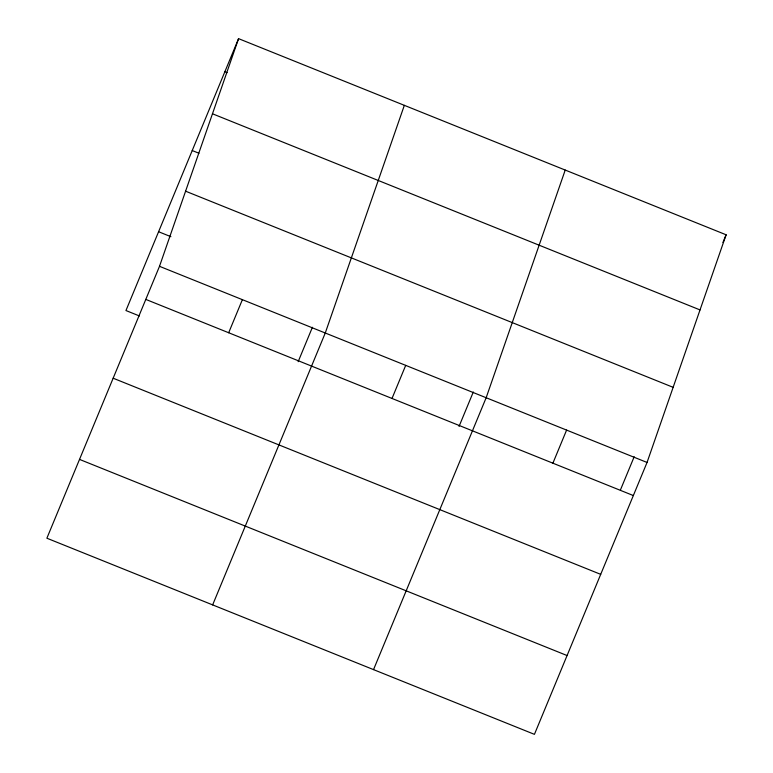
<?xml version="1.0" encoding="UTF-8"?>
<svg xmlns="http://www.w3.org/2000/svg" width="773" height="773" viewBox="0 0 773 773"><rect width="100%" height="100%" fill="white"/><g stroke="black" fill="none" stroke-linecap="round" stroke-linejoin="round"><path stroke-width="1.16" d="M159.499 266.318L238.567 38.65L726.118 234.789L647.049 462.457L534.433 734.35L46.882 538.211L159.499 266.318L647.049 462.457M404.337 105.341L325.269 333.008L212.643 604.901M565.227 170.06L486.159 397.737L373.533 669.621M238.567 38.65L125.951 310.543L139.391 315.944M228.673 332.748L242.384 299.663M298.156 361.687L312.408 327.279M392.008 398.462L405.709 365.368M459.046 426.416L473.298 392.008M552.898 463.182L566.599 430.097M620.4 490.034L634.189 456.737M722.919 242.509L726.118 234.789M224.866 71.734L227.107 72.643M212.478 113.786L700.029 309.925M192.226 150.542L198.941 153.247M185.588 191.192L673.148 387.331M158.591 231.736L170.91 236.693M145.797 299.402L633.348 495.551M113.148 378.21L600.698 574.349M79.522 459.404L567.073 655.543"/></g></svg>
